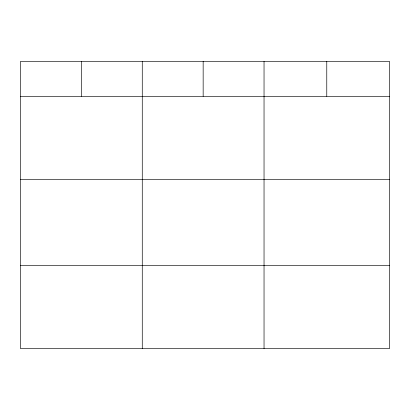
<?xml version="1.0" encoding="UTF-8"?>
<svg xmlns="http://www.w3.org/2000/svg" width="410" height="410" viewBox="0 0 410 410"><rect width="100%" height="100%" fill="white"/><g stroke="black" fill="none" stroke-linecap="round" stroke-linejoin="round"><path stroke-width="0.61" d="M389.5 179.57L389.5 61.403L20.5 61.403L20.5 348.597L389.5 348.597L389.5 179.57L20.5 179.57M20.5 96.314L389.5 96.314M20.5 265.347L389.5 265.347M326.77 61.403L326.77 96.314M264.04 61.403L264.04 348.597M203.155 61.403L203.155 96.314M142.27 61.403L142.27 348.597M81.385 61.403L81.385 96.314"/></g></svg>
